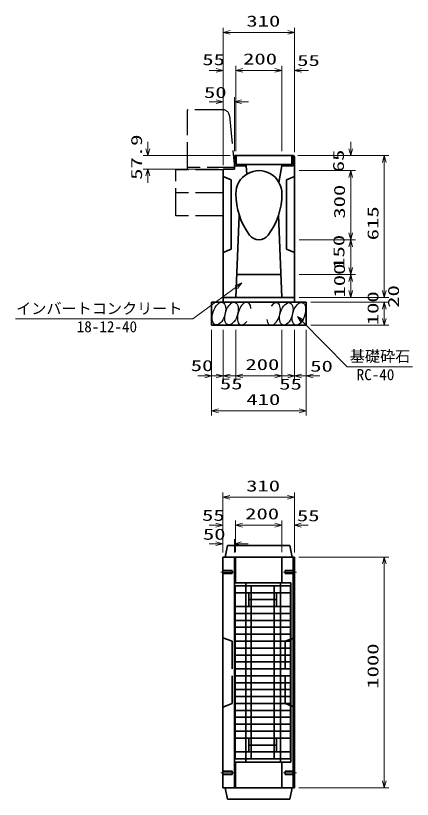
# Model space of a CAD drawing. Units: millimetres on the paper. Extents: x 0 to 841, y 0 to 594.
# Drawn here: x 173.1 to 259.1, y 337.1 to 506.9 of the extents above; entities that cross this region are included whole.
import ezdxf
from ezdxf.enums import TextEntityAlignment as Align

# ---------------------------------------------------------------- set-up
doc = ezdxf.new("R2010")
doc.units = ezdxf.units.MM
doc.linetypes.add('DASHED', pattern=[7.5, 6, -1.5])
doc.linetypes.add('USER1', pattern=[18.5, 12, -1.5, 3.5, -1.5])
for name, color, linetype, lineweight in [('D-BMK（構造物基準線）', 2, 'USER1', 18), ('D-STR-DIM（寸法）', 7, 'Continuous', 13), ('D-STR-HTXT(基礎砕石-旗)', 7, 'Continuous', 13), ('D-STR-HTXT（旗上げ）', 7, 'Continuous', 13), ('D-STR-STRF(グリ)', 7, 'Continuous', 25), ('D-STR-STRF(歩車)', 7, 'DASHED', 25), ('D-STR（構造物）', 1, 'Continuous', 35)]:
    doc.layers.add(name, color=color, linetype=linetype, lineweight=lineweight)
doc.styles.add('ＭＳ ゴシック', font='')
doc.styles.get('ＭＳ ゴシック').set_extended_font_data('MS Gothic')

# ---------------------------------------------------------------- blocks, each defined once
blk = doc.blocks.new('_Open30')
at = {"color": 7, "linetype": 'Continuous', "lineweight": 13}
for p, q in [((-1, 0.2679), (0, 0)), ((0, 0), (-1, -0.2679)), ((0, 0), (-1, 0))]:
    blk.add_line(p, q, dxfattribs=at)

msp = doc.modelspace()

# ---------------------------------------------------------------- linework, layer by layer
at = {"layer": 'D-BMK（構造物基準線）'}
for p, q in [((217.565, 386.378), (220.414, 386.378)), ((233.989, 386.378), (231.139, 386.378)), ((217.565, 342.878), (220.414, 342.878)), ((233.989, 342.878), (231.139, 342.878))]:
    msp.add_line(p, q, dxfattribs=at)
at = {"layer": 'D-STR-DIM（寸法）'}
for p, q in [((218.078, 496.071), (218.078, 504.279)), ((218.078, 496.071), (218.078, 504.279)), ((233.578, 496.071), (233.578, 504.279)), ((233.578, 496.071), (233.578, 504.279)), ((219.578, 503.279), (232.078, 503.279)), ((219.578, 503.279), (232.078, 503.279)), ((218.078, 474.538), (218.078, 496.071)), ((218.078, 474.538), (218.078, 496.071)), ((220.828, 477.533), (220.828, 496.071)), ((220.828, 477.533), (220.828, 496.071)), ((220.828, 477.533), (220.828, 496.071)), ((220.828, 477.533), (220.828, 496.071)), ((230.828, 477.533), (230.828, 496.071)), ((230.828, 477.533), (230.828, 496.071)), ((230.828, 477.533), (230.828, 496.071)), ((230.828, 477.533), (230.828, 496.071)), ((233.578, 477.338), (233.578, 496.071)), ((233.578, 477.338), (233.578, 496.071)), ((216.578, 495.071), (215.078, 495.071)), ((216.578, 495.071), (215.078, 495.071)), ((222.328, 495.071), (223.828, 495.071)), ((222.328, 495.071), (229.328, 495.071)), ((222.328, 495.071), (223.828, 495.071)), ((222.328, 495.071), (229.328, 495.071)), ((229.328, 495.071), (227.828, 495.071)), ((229.328, 495.071), (227.828, 495.071)), ((235.078, 495.071), (236.578, 495.071)), ((235.078, 495.071), (236.578, 495.071)), ((218.078, 474.538), (218.078, 489.261)), ((218.078, 474.538), (218.078, 489.261)), ((220.578, 477.538), (220.578, 489.261)), ((220.578, 477.538), (220.578, 489.261)), ((216.578, 488.261), (215.078, 488.261)), ((216.578, 488.261), (215.078, 488.261)), ((222.078, 488.261), (223.578, 488.261)), ((222.078, 488.261), (223.578, 488.261)), ((201.743, 478.088), (201.743, 479.588)), ((245.77, 478.088), (245.77, 479.588)), ((219.578, 476.588), (200.743, 476.588)), ((234.293, 476.588), (246.77, 476.588)), ((246.77, 476.588), (254.03, 476.588)), ((253.03, 447.338), (253.03, 475.088)), ((217.078, 473.693), (200.743, 473.693)), ((201.743, 472.193), (201.743, 470.693)), ((234.578, 473.337), (246.77, 473.337)), ((234.578, 473.337), (246.77, 473.337)), ((245.77, 459.84), (245.77, 471.837)), ((245.77, 471.837), (245.77, 470.337)), ((234.578, 458.34), (246.77, 458.34)), ((234.578, 458.34), (246.77, 458.34)), ((245.77, 452.34), (245.77, 456.84)), ((234.578, 450.84), (246.77, 450.84)), ((234.578, 450.84), (246.77, 450.84)), ((245.77, 447.34), (245.77, 449.34)), ((253.03, 447.338), (253.03, 448.838)), ((234.578, 445.84), (246.77, 445.84)), ((234.578, 445.838), (254.03, 445.838)), ((234.578, 445.838), (254.03, 445.838)), ((237.078, 444.838), (254.03, 444.838)), ((237.078, 444.838), (254.03, 444.838)), ((253.03, 443.338), (253.03, 441.838)), ((253.03, 441.338), (253.03, 443.338)), ((237.078, 439.838), (254.03, 439.838)), ((215.578, 438.838), (215.578, 427.871)), ((218.078, 438.838), (218.078, 427.871)), ((218.078, 438.838), (218.078, 427.871)), ((220.828, 438.838), (220.828, 427.871)), ((220.828, 438.838), (220.828, 427.871)), ((230.828, 438.838), (230.828, 427.871)), ((230.828, 438.838), (230.828, 427.871)), ((233.578, 438.838), (233.578, 427.871)), ((233.578, 438.838), (233.578, 427.871)), ((236.078, 438.838), (236.078, 427.871)), ((214.078, 428.871), (212.578, 428.871)), ((216.578, 428.871), (215.078, 428.871)), ((215.578, 427.871), (215.578, 420.301)), ((219.578, 428.871), (221.078, 428.871)), ((222.328, 428.871), (223.828, 428.871)), ((222.328, 428.871), (229.328, 428.871)), ((229.328, 428.871), (227.828, 428.871)), ((232.078, 428.871), (230.578, 428.871)), ((235.078, 428.871), (236.578, 428.871)), ((236.078, 427.871), (236.078, 420.301)), ((237.578, 428.871), (239.078, 428.871)), ((217.078, 421.301), (234.578, 421.301)), ((218.027, 397.524), (218.027, 403.574)), ((219.527, 402.574), (232.027, 402.574)), ((233.527, 397.554), (233.527, 403.574)), ((218.027, 390.628), (218.027, 397.524)), ((220.777, 390.679), (220.777, 397.524)), ((220.777, 390.679), (220.777, 397.524)), ((230.777, 390.694), (230.777, 397.524)), ((230.777, 390.664), (230.777, 397.524)), ((233.527, 390.597), (233.527, 397.524)), ((216.527, 396.524), (215.027, 396.524)), ((222.277, 396.524), (223.777, 396.524)), ((222.277, 396.524), (229.277, 396.524)), ((229.277, 396.524), (227.777, 396.524)), ((235.027, 396.524), (236.527, 396.524)), ((234.527, 389.628), (254.03, 389.628)), ((253.03, 341.128), (253.03, 388.128)), ((234.527, 339.628), (254.03, 339.628))]:
    msp.add_line(p, q, dxfattribs=at)
at = {"layer": 'D-STR-HTXT(基礎砕石-旗)'}
msp.add_lwpolyline([(259.122, 430.866), (245.018, 430.866), (235.295, 440.682)], dxfattribs=at)
at = {"layer": 'D-STR-HTXT（旗上げ）'}
for p, q in [((216.527, 392.511), (215.027, 392.511)), ((218.027, 390.628), (218.027, 393.511)), ((220.527, 390.628), (220.527, 393.511)), ((222.027, 392.511), (223.527, 392.511))]:
    msp.add_line(p, q, dxfattribs=at)
msp.add_lwpolyline([(173.07, 441.252), (211.515, 441.252), (220.944, 448.161)], dxfattribs=at)
at = {"layer": 'D-STR-STRF(グリ)'}
for centre, major_axis in [((217.172, 442.362), (0.79, 2.421)), ((219.894, 442.362), (0.79, 2.421)), ((231.782, 442.281), (-0.771, -2.427)), ((234.503, 442.302), (-0.771, -2.427))]:
    msp.add_ellipse(centre, major_axis=major_axis, ratio=0.5139, dxfattribs=at)
for centre, major_axis in [((222.634, 442.362), (0.79, 2.421)), ((229.041, 442.259), (-0.771, -2.427))]:
    msp.add_ellipse(centre, major_axis=major_axis, ratio=0.5139, start_param=5.3575563, end_param=10.3750652, dxfattribs=at)
at = {"layer": 'D-STR-STRF(歩車)'}
for p, q in [((210.328, 473.538), (210.328, 486.538)), ((217.97, 486.538), (210.328, 486.538)), ((219.463, 485.187), (220.578, 474.038)), ((220.578, 474.038), (210.328, 474.038)), ((218.078, 473.538), (207.828, 473.538)), ((207.828, 463.538), (207.828, 473.538)), ((218.078, 473.538), (218.078, 463.538)), ((218.078, 468.538), (207.828, 468.538)), ((218.078, 463.538), (207.828, 463.538))]:
    msp.add_line(p, q, dxfattribs=at)
msp.add_arc((217.97, 485.038), 1.5, 5.71077, 89.99998, dxfattribs=at)
at = {"layer": 'D-STR（構造物）'}
for p, q in [((233.328, 476.588), (220.578, 476.588)), ((220.578, 473.693), (220.578, 476.588)), ((220.878, 476.588), (220.877, 474.688)), ((232.993, 476.588), (232.992, 474.695)), ((233.293, 476.588), (233.292, 474.395)), ((233.328, 476.588), (233.578, 476.338)), ((233.578, 476.338), (233.578, 444.838)), ((220.578, 474.388), (223.041, 474.386)), ((220.877, 474.688), (232.992, 474.695)), ((223.041, 474.686), (223.041, 474.386)), ((223.041, 474.386), (223.199, 472.591)), ((230.827, 474.396), (230.189, 470.783)), ((232.992, 474.695), (230.827, 474.696)), ((230.827, 474.696), (230.827, 474.396)), ((233.292, 474.395), (230.827, 474.396)), ((220.578, 473.693), (218.078, 473.693)), ((218.078, 473.693), (218.078, 444.838)), ((218.078, 472.088), (219.828, 471.338)), ((231.828, 471.338), (233.578, 472.088)), ((219.828, 471.338), (219.828, 456.338)), ((231.828, 456.338), (231.828, 471.338)), ((220.828, 445.838), (221.578, 463.588)), ((230.828, 445.838), (230.078, 463.659)), ((218.078, 455.588), (219.828, 456.338)), ((231.828, 456.338), (233.578, 455.588)), ((230.617, 450.838), (221.039, 450.838)), ((233.578, 445.838), (218.078, 445.838)), ((236.078, 444.838), (215.578, 444.838)), ((215.578, 444.838), (215.578, 439.838)), ((236.078, 444.838), (236.078, 439.838)), ((236.078, 439.838), (215.578, 439.838)), ((219.027, 392.128), (218.527, 389.628)), ((219.027, 392.128), (232.527, 392.128)), ((232.527, 392.128), (233.027, 389.628)), ((218.027, 389.628), (218.027, 339.628)), ((218.027, 389.628), (233.527, 389.628)), ((220.527, 339.628), (220.527, 389.628)), ((233.277, 389.628), (233.277, 339.628)), ((233.527, 389.628), (233.527, 339.628)), ((220.527, 384.053), (232.777, 384.053)), ((223.027, 345.251), (223.027, 384.054)), ((230.527, 384.013), (230.527, 345.251)), ((232.777, 384.053), (232.777, 345.203)), ((220.672, 345.894), (220.672, 383.394)), ((220.672, 383.394), (232.672, 383.394)), ((224.172, 345.894), (224.172, 383.394)), ((229.172, 383.394), (229.172, 345.894)), ((232.672, 383.394), (232.672, 345.894)), ((220.672, 381.894), (232.672, 381.894)), ((223.672, 381.894), (223.672, 378.894)), ((229.677, 380.394), (223.672, 380.394)), ((229.672, 381.896), (229.672, 378.894)), ((220.672, 378.894), (232.672, 378.894)), ((220.672, 377.394), (232.672, 377.394)), ((220.672, 375.894), (232.672, 375.894)), ((220.672, 374.394), (232.672, 374.394)), ((220.672, 372.894), (232.672, 372.894)), ((220.672, 371.394), (232.672, 371.394)), ((220.672, 369.894), (232.672, 369.894)), ((220.672, 368.394), (232.672, 368.394)), ((220.672, 366.894), (232.672, 366.894)), ((220.672, 365.394), (232.672, 365.394)), ((220.672, 363.894), (232.672, 363.894)), ((220.672, 362.394), (232.672, 362.394)), ((220.672, 360.894), (232.672, 360.894)), ((220.672, 359.394), (232.672, 359.394)), ((220.672, 357.894), (232.672, 357.894)), ((220.672, 356.394), (232.672, 356.394)), ((220.672, 354.894), (232.672, 354.894)), ((220.672, 353.395), (232.672, 353.395)), ((220.672, 351.895), (232.672, 351.895)), ((220.672, 350.395), (232.672, 350.395)), ((223.672, 350.395), (223.672, 347.395)), ((229.672, 350.395), (229.672, 347.395)), ((223.672, 348.895), (229.672, 348.895)), ((220.672, 347.395), (232.672, 347.395)), ((232.777, 345.203), (220.527, 345.203)), ((232.672, 345.894), (220.672, 345.894)), ((218.027, 339.628), (233.527, 339.628)), ((219.027, 337.128), (218.527, 339.628)), ((232.527, 337.128), (233.027, 339.628)), ((219.027, 337.128), (232.527, 337.128))]:
    msp.add_line(p, q, dxfattribs=at)
at = {"layer": 'D-STR（構造物）', "linetype": 'DASHED'}
for p, q in [((220.777, 389.628), (220.777, 384.053)), ((230.777, 389.628), (230.777, 384.158)), ((218.027, 386.728), (220.027, 386.728)), ((218.027, 386.028), (220.027, 386.028)), ((220.027, 386.028), (220.027, 386.728)), ((231.527, 386.028), (231.527, 386.728)), ((233.527, 386.728), (231.527, 386.728)), ((233.527, 386.028), (231.527, 386.028)), ((218.027, 372.128), (220.027, 371.378)), ((233.527, 372.128), (231.527, 371.378)), ((220.027, 371.378), (220.027, 357.878)), ((231.527, 371.378), (231.527, 357.878)), ((218.027, 357.128), (220.027, 357.878)), ((233.527, 357.128), (231.527, 357.878)), ((220.777, 339.628), (220.777, 345.097)), ((230.777, 339.628), (230.777, 345.097)), ((218.027, 343.228), (220.027, 343.228)), ((220.027, 343.228), (220.027, 342.528)), ((231.527, 343.228), (231.527, 342.528)), ((233.527, 343.228), (231.527, 343.228)), ((218.027, 342.528), (220.027, 342.528)), ((233.527, 342.528), (231.527, 342.528))]:
    msp.add_line(p, q, dxfattribs=at)
at = {"layer": 'D-STR（構造物）'}
for centre, radius, start, end in [((225.828, 468.338), 5, 359.17552, 180), ((235.828, 468.338), 15, 180, 216.86989), ((215.828, 468.338), 15, 323.1301, 0), ((225.828, 460.838), 2.5, 216.86987, 323.13013)]:
    msp.add_arc(centre, radius, start, end, dxfattribs=at)

# ---------------------------------------------------------------- block references
at = {"layer": 'D-STR-DIM（寸法）', "xscale": 1.5, "yscale": 1.5}
for p, rotation in [((218.078, 503.279), 180), ((218.078, 503.279), 180), ((220.828, 495.071), 180), ((220.828, 495.071), 180), ((220.828, 495.071), 180), ((220.828, 495.071), 180), ((233.578, 495.071), 180), ((233.578, 495.071), 180), ((220.578, 488.261), 180), ((220.578, 488.261), 180), ((201.743, 476.588), 270), ((245.77, 476.588), 270), ((253.03, 476.588), 90), ((201.743, 473.693), 90), ((245.77, 473.337), 90), ((245.77, 473.337), 90), ((245.77, 458.34), 270), ((245.77, 458.34), 90), ((245.77, 450.84), 270), ((245.77, 450.84), 90), ((245.77, 445.84), 270), ((253.03, 445.838), 270), ((253.03, 445.838), 270), ((253.03, 444.838), 90), ((253.03, 444.838), 90), ((253.03, 439.838), 270), ((218.078, 428.871), 180), ((220.828, 428.871), 180), ((220.828, 428.871), 180), ((233.578, 428.871), 180), ((236.078, 428.871), 180), ((215.578, 421.301), 180), ((218.027, 402.574), 180), ((220.777, 396.524), 180), ((220.777, 396.524), 180), ((233.527, 396.524), 180), ((253.03, 389.628), 90), ((253.03, 339.628), 270)]:
    msp.add_blockref('_Open30', p, dxfattribs=dict(at, rotation=rotation))
for p in [(233.578, 503.279), (233.578, 503.279), (218.078, 495.071), (218.078, 495.071), (230.828, 495.071), (230.828, 495.071), (230.828, 495.071), (230.828, 495.071), (218.078, 488.261), (218.078, 488.261), (215.578, 428.871), (218.078, 428.871), (230.828, 428.871), (230.828, 428.871), (233.578, 428.871), (236.078, 421.301), (233.527, 402.574), (218.027, 396.524), (230.777, 396.524), (230.777, 396.524)]:
    msp.add_blockref('_Open30', p, dxfattribs=at)
at = {"layer": 'D-STR-HTXT(基礎砕石-旗)', "xscale": 1.5, "yscale": 1.5, "rotation": 134.72505}
msp.add_blockref('_Open30', (234.239, 441.748), dxfattribs=at)
at = {"layer": 'D-STR-HTXT（旗上げ）', "xscale": 1.5, "yscale": 1.5}
for p, rotation in [((222.154, 449.047), 36.22839), ((220.527, 392.511), 180)]:
    msp.add_blockref('_Open30', p, dxfattribs=dict(at, rotation=rotation))
msp.add_blockref('_Open30', (218.027, 392.511), dxfattribs=at)

# ---------------------------------------------------------------- texts
at = {"layer": 'D-STR-DIM（寸法）', "style": 'ＭＳ ゴシック', "width": 1.5}
for s, p in [('310', (223.119, 503.817)), ('310', (223.119, 503.817)), ('55', (213.559, 495.465)), ('55', (213.559, 495.465)), ('200', (222.411, 495.608)), ('200', (222.411, 495.608)), ('55', (234.143, 495.294)), ('55', (234.143, 495.294)), ('50', (213.927, 488.364)), ('50', (213.927, 488.364)), ('50', (211.052, 429.177)), ('200', (222.911, 429.409)), ('50', (236.97, 429.058)), ('55', (217.383, 425.227)), ('55', (230.256, 425.171)), ('410', (223.119, 421.838)), ('310', (223.068, 403.112)), ('55', (213.508, 396.743)), ('200', (222.86, 397.062)), ('55', (234.092, 396.648))]:
    msp.add_text(s, height=2.405, dxfattribs=at).set_placement(p, align=Align.BOTTOM_LEFT)
for s, p in [('57.9', (201.206, 471.345)), ('65', (245.004, 472.989)), ('300', (245.233, 462.922)), ('615', (252.493, 458.25)), ('150', (245.103, 452.064)), ('100', (245.233, 445.84)), ('20', (256.945, 443.62)), ('100', (252.493, 439.838)), ('1000', (252.493, 361.086))]:
    msp.add_text(s, height=2.405, rotation=90, dxfattribs=at).set_placement(p, align=Align.BOTTOM_LEFT)
at = {"layer": 'D-STR-HTXT(基礎砕石-旗)', "style": 'ＭＳ ゴシック'}
for s, p in [('基礎砕石', (245.553, 431.202)), ('RC-40', (247.041, 427.216))]:
    msp.add_text(s, height=2.405, dxfattribs=at).set_placement(p, align=Align.BOTTOM_LEFT)
at = {"layer": 'D-STR-HTXT（旗上げ）', "style": 'ＭＳ ゴシック'}
for s, p in [('インバートコンクリート', (173.178, 441.548)), ('18-12-40', (186.321, 437.602))]:
    msp.add_text(s, height=2.405, dxfattribs=at).set_placement(p, align=Align.BOTTOM_LEFT)
at = {"layer": 'D-STR-HTXT（旗上げ）', "style": 'ＭＳ ゴシック', "width": 1.5}
msp.add_text('50', height=2.405, dxfattribs=at).set_placement((213.695, 392.645), align=Align.BOTTOM_LEFT)

doc.saveas('drawing.dxf')
